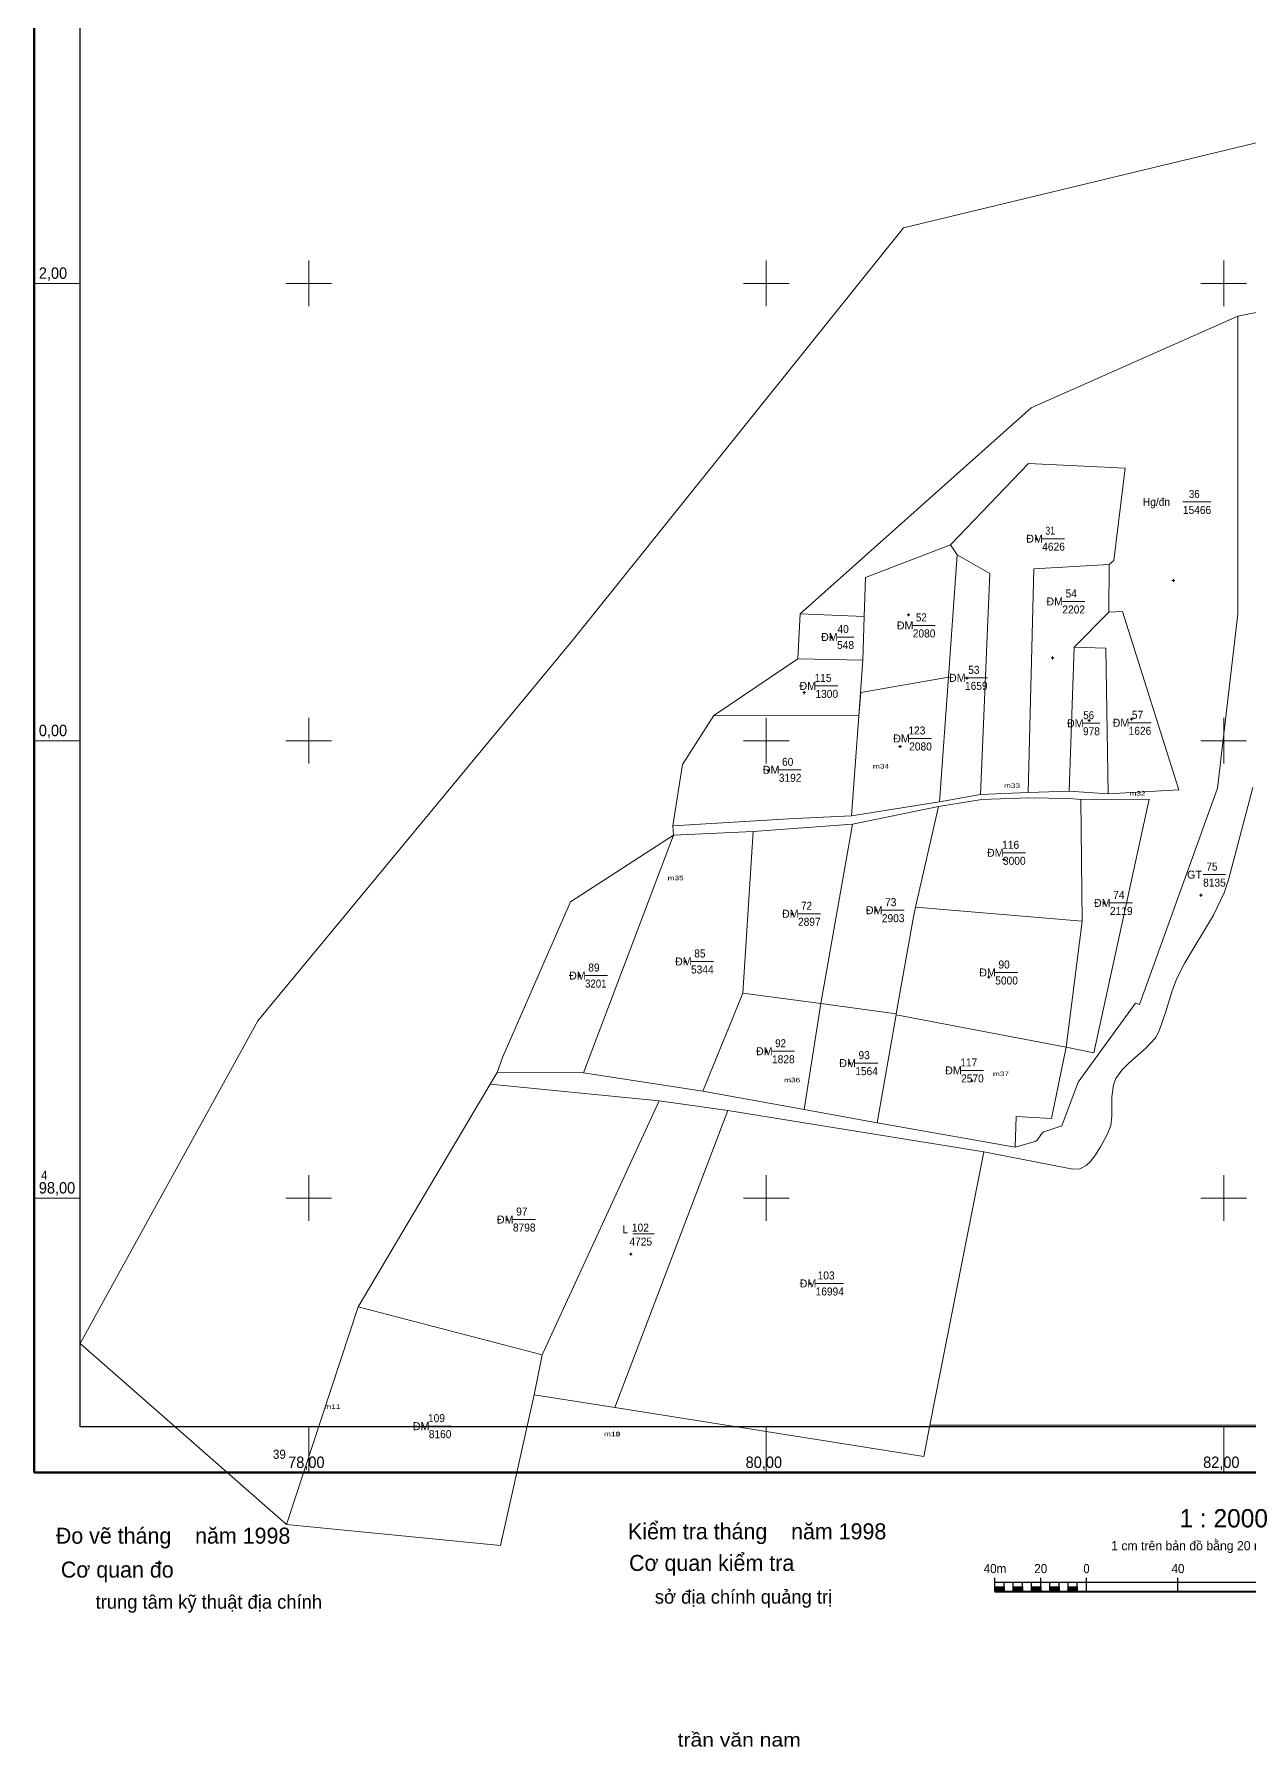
# Model space of a CAD drawing. Header units: metres. Extents: x 397130 to 398756, y 49558 to 50792.
# Drawn here: x 397680 to 398211, y 49560 to 50309 of the extents above; entities that cross this region are included whole.
import ezdxf
from ezdxf.enums import TextEntityAlignment as Align

# ---------------------------------------------------------------- set-up
doc = ezdxf.new("R2010")
doc.units = ezdxf.units.M
doc.header["$LTSCALE"] = 1.4
for name, color, linetype, lineweight in [('11', 7, 'Continuous', 13), ('22', 7, 'Continuous', 13), ('62', 7, 'Continuous', 13), ('63', 7, 'Continuous', 13)]:
    doc.layers.add(name, color=color, linetype=linetype, lineweight=lineweight)
doc.layers.add('50', color=7, linetype='Continuous')

msp = doc.modelspace()

# ---------------------------------------------------------------- hatches: boundary and pattern name
at = {"layer": '11'}
for points in [[(398118.225, 50088.36, 1), (398118.075, 50088.36, 1)], [(398178.065, 50070.06, 1), (398177.915, 50070.06, 1)], [(398062.295, 50055.07, 1), (398062.145, 50055.07, 1)], [(398028.535, 50045.36, 1), (398028.385, 50045.36, 1)], [(398125.275, 50036.23, 1), (398125.125, 50036.23, 1)], [(398087.765, 50027.34, 1), (398087.615, 50027.34, 1)], [(398016.655, 50021.07, 1), (398016.505, 50021.07, 1)], [(398141.235, 50008.84, 1), (398141.085, 50008.84, 1)], [(398159.805, 50009.45, 1), (398159.655, 50009.45, 1)], [(398058.575, 49997.5, 1), (398058.425, 49997.5, 1)], [(398000.965, 49986.96, 1), (398000.815, 49986.96, 1)], [(398103.995, 49948.04, 1), (398103.845, 49948.04, 1)], [(398048.115, 49925.9, 1), (398047.965, 49925.9, 1)], [(398147.835, 49929.08, 1), (398147.685, 49929.08, 1)], [(398190.105, 49932.43, 1), (398189.955, 49932.43, 1)], [(398011.455, 49924.33, 1), (398011.305, 49924.33, 1)], [(397964.685, 49903.47, 1), (397964.535, 49903.47, 1)], [(397918.375, 49897.31, 1), (397918.225, 49897.31, 1)], [(398097.375, 49896.61, 1), (398097.225, 49896.61, 1)], [(398000.095, 49864.22, 1), (397999.945, 49864.22, 1)], [(398036.505, 49859.01, 1), (398036.355, 49859.01, 1)], [(398089.955, 49851.26, 1), (398089.805, 49851.26, 1)], [(397886.835, 49790.64, 1), (397886.685, 49790.64, 1)], [(397940.865, 49775.48, 1), (397940.715, 49775.48, 1)], [(398019.165, 49762.68, 1), (398019.015, 49762.68, 1)], [(397850.055, 49700.27, 1), (397849.905, 49700.27, 1)]]:
    msp.add_hatch(color=256, dxfattribs=at).paths.add_polyline_path(points)
at = {"layer": '63'}
for points in [[(398100, 49628), (398100, 49630), (398104, 49630), (398104, 49628)], [(398108, 49628), (398108, 49630), (398112, 49630), (398112, 49628)], [(398116, 49628), (398116, 49630), (398120, 49630), (398120, 49628)], [(398124, 49628), (398124, 49630), (398128, 49630), (398128, 49628)], [(398132, 49628), (398132, 49630), (398136, 49630), (398136, 49628)]]:
    msp.add_hatch(color=256, dxfattribs=at).paths.add_polyline_path(points)

# ---------------------------------------------------------------- linework, layer by layer
at = {"layer": '11'}
for p, q in [((398117.84, 50088.36), (398117.52, 50088.36)), ((398118.15, 50088.98), (398118.15, 50088.67)), ((398118.15, 50088.05), (398118.15, 50087.74)), ((398118.78, 50088.36), (398118.46, 50088.36)), ((398177.68, 50070.06), (398177.36, 50070.06)), ((398177.99, 50070.68), (398177.99, 50070.37)), ((398177.99, 50069.75), (398177.99, 50069.44)), ((398178.62, 50070.06), (398178.3, 50070.06)), ((398061.91, 50055.07), (398061.6, 50055.07)), ((398062.22, 50055.7), (398062.22, 50055.38)), ((398062.22, 50054.76), (398062.22, 50054.44)), ((398062.84, 50055.07), (398062.53, 50055.07)), ((398028.15, 50045.36), (398027.84, 50045.36)), ((398028.46, 50045.98), (398028.46, 50045.67)), ((398029.08, 50045.36), (398028.77, 50045.36)), ((398028.46, 50045.05), (398028.46, 50044.74)), ((398124.89, 50036.23), (398124.58, 50036.23)), ((398125.2, 50036.86), (398125.2, 50036.54)), ((398125.2, 50035.92), (398125.2, 50035.6)), ((398125.82, 50036.23), (398125.51, 50036.23)), ((398087.38, 50027.34), (398087.06, 50027.34)), ((398087.69, 50027.96), (398087.69, 50027.65)), ((398087.69, 50027.03), (398087.69, 50026.72)), ((398088.32, 50027.34), (398088, 50027.34)), ((398016.27, 50021.07), (398015.96, 50021.07)), ((398016.58, 50021.7), (398016.58, 50021.38)), ((398016.58, 50020.76), (398016.58, 50020.44)), ((398017.2, 50021.07), (398016.89, 50021.07)), ((398140.85, 50008.84), (398140.54, 50008.84)), ((398141.16, 50009.46), (398141.16, 50009.15)), ((398141.16, 50008.53), (398141.16, 50008.22)), ((398141.78, 50008.84), (398141.47, 50008.84)), ((398159.42, 50009.45), (398159.1, 50009.45)), ((398159.73, 50010.08), (398159.73, 50009.76)), ((398159.73, 50009.14), (398159.73, 50008.82)), ((398160.36, 50009.45), (398160.04, 50009.45)), ((398058.19, 49997.5), (398057.88, 49997.5)), ((398058.5, 49998.12), (398058.5, 49997.81)), ((398058.5, 49997.19), (398058.5, 49996.88)), ((398059.12, 49997.5), (398058.81, 49997.5)), ((398000.58, 49986.96), (398000.26, 49986.96)), ((398000.89, 49987.58), (398000.89, 49987.27)), ((398000.89, 49986.65), (398000.89, 49986.34)), ((398001.52, 49986.96), (398001.2, 49986.96)), ((398103.61, 49948.04), (398103.3, 49948.04)), ((398103.92, 49948.66), (398103.92, 49948.35)), ((398103.92, 49947.73), (398103.92, 49947.42)), ((398104.54, 49948.04), (398104.23, 49948.04)), ((398190.03, 49933.06), (398190.03, 49932.74)), ((398047.73, 49925.9), (398047.42, 49925.9)), ((398048.04, 49926.52), (398048.04, 49926.21)), ((398048.04, 49925.59), (398048.04, 49925.28)), ((398048.66, 49925.9), (398048.35, 49925.9)), ((398147.45, 49929.08), (398147.14, 49929.08)), ((398147.76, 49929.7), (398147.76, 49929.39)), ((398147.76, 49928.77), (398147.76, 49928.46)), ((398148.38, 49929.08), (398148.07, 49929.08)), ((398189.72, 49932.43), (398189.4, 49932.43)), ((398190.03, 49932.12), (398190.03, 49931.8)), ((398190.66, 49932.43), (398190.34, 49932.43)), ((398011.07, 49924.33), (398010.76, 49924.33)), ((398011.38, 49924.96), (398011.38, 49924.64)), ((398011.38, 49924.02), (398011.38, 49923.7)), ((398012, 49924.33), (398011.69, 49924.33)), ((397964.3, 49903.47), (397963.98, 49903.47)), ((397964.61, 49904.1), (397964.61, 49903.78)), ((397964.61, 49903.16), (397964.61, 49902.84)), ((397965.24, 49903.47), (397964.92, 49903.47)), ((397917.99, 49897.31), (397917.68, 49897.31)), ((397918.3, 49897.94), (397918.3, 49897.62)), ((397918.3, 49897), (397918.3, 49896.68)), ((397918.92, 49897.31), (397918.61, 49897.31)), ((398096.99, 49896.61), (398096.68, 49896.61)), ((398097.3, 49897.24), (398097.3, 49896.92)), ((398097.3, 49896.3), (398097.3, 49895.98)), ((398097.92, 49896.61), (398097.61, 49896.61)), ((397999.71, 49864.22), (397999.4, 49864.22)), ((398000.02, 49864.84), (398000.02, 49864.53)), ((398000.02, 49863.91), (398000.02, 49863.6)), ((398000.64, 49864.22), (398000.33, 49864.22)), ((398036.12, 49859.01), (398035.8, 49859.01)), ((398036.43, 49859.64), (398036.43, 49859.32)), ((398036.43, 49858.7), (398036.43, 49858.38)), ((398037.06, 49859.01), (398036.74, 49859.01)), ((398089.57, 49851.26), (398089.26, 49851.26)), ((398089.88, 49851.88), (398089.88, 49851.57)), ((398089.88, 49850.95), (398089.88, 49850.64)), ((398090.5, 49851.26), (398090.19, 49851.26)), ((397886.45, 49790.64), (397886.14, 49790.64)), ((397886.76, 49791.26), (397886.76, 49790.95)), ((397887.38, 49790.64), (397887.07, 49790.64)), ((397886.76, 49790.33), (397886.76, 49790.02)), ((397940.79, 49776.1), (397940.79, 49775.79)), ((397940.48, 49775.48), (397940.16, 49775.48)), ((397940.79, 49775.17), (397940.79, 49774.86)), ((397941.42, 49775.48), (397941.1, 49775.48)), ((398018.78, 49762.68), (398018.46, 49762.68)), ((398019.09, 49763.3), (398019.09, 49762.99)), ((398019.09, 49762.37), (398019.09, 49762.06)), ((398019.72, 49762.68), (398019.4, 49762.68)), ((397849.98, 49700.9), (397849.98, 49700.58)), ((397849.67, 49700.27), (397849.36, 49700.27)), ((397849.98, 49699.96), (397849.98, 49699.64)), ((397850.6, 49700.27), (397850.29, 49700.27))]:
    msp.add_line(p, q, dxfattribs=at)
for points in [[(398118.15, 50088.67), (398117.84, 50088.36), (398118.15, 50088.05), (398118.46, 50088.36)], [(398177.99, 50070.37), (398177.68, 50070.06), (398177.99, 50069.75), (398178.3, 50070.06)], [(398062.22, 50055.38), (398061.91, 50055.07), (398062.22, 50054.76), (398062.53, 50055.07)], [(398028.46, 50045.67), (398028.15, 50045.36), (398028.46, 50045.05), (398028.77, 50045.36)], [(398125.2, 50036.54), (398124.89, 50036.23), (398125.2, 50035.92), (398125.51, 50036.23)], [(398087.69, 50027.65), (398087.38, 50027.34), (398087.69, 50027.03), (398088, 50027.34)], [(398016.58, 50021.38), (398016.27, 50021.07), (398016.58, 50020.76), (398016.89, 50021.07)], [(398141.16, 50009.15), (398140.85, 50008.84), (398141.16, 50008.53), (398141.47, 50008.84)], [(398159.73, 50009.76), (398159.42, 50009.45), (398159.73, 50009.14), (398160.04, 50009.45)], [(398058.5, 49997.81), (398058.19, 49997.5), (398058.5, 49997.19), (398058.81, 49997.5)], [(398000.89, 49987.27), (398000.58, 49986.96), (398000.89, 49986.65), (398001.2, 49986.96)], [(398103.92, 49948.35), (398103.61, 49948.04), (398103.92, 49947.73), (398104.23, 49948.04)], [(398048.04, 49926.21), (398047.73, 49925.9), (398048.04, 49925.59), (398048.35, 49925.9)], [(398147.76, 49929.39), (398147.45, 49929.08), (398147.76, 49928.77), (398148.07, 49929.08)], [(398190.03, 49932.74), (398189.72, 49932.43), (398190.03, 49932.12), (398190.34, 49932.43)], [(398011.38, 49924.64), (398011.07, 49924.33), (398011.38, 49924.02), (398011.69, 49924.33)], [(397964.61, 49903.78), (397964.3, 49903.47), (397964.61, 49903.16), (397964.92, 49903.47)], [(397918.3, 49897.62), (397917.99, 49897.31), (397918.3, 49897), (397918.61, 49897.31)], [(398097.3, 49896.92), (398096.99, 49896.61), (398097.3, 49896.3), (398097.61, 49896.61)], [(398000.02, 49864.53), (397999.71, 49864.22), (398000.02, 49863.91), (398000.33, 49864.22)], [(398036.43, 49859.32), (398036.12, 49859.01), (398036.43, 49858.7), (398036.74, 49859.01)], [(398089.88, 49851.57), (398089.57, 49851.26), (398089.88, 49850.95), (398090.19, 49851.26)], [(397886.76, 49790.95), (397886.45, 49790.64), (397886.76, 49790.33), (397887.07, 49790.64)], [(397940.79, 49775.79), (397940.48, 49775.48), (397940.79, 49775.17), (397941.1, 49775.48)], [(398019.09, 49762.99), (398018.78, 49762.68), (398019.09, 49762.37), (398019.4, 49762.68)], [(397849.98, 49700.58), (397849.67, 49700.27), (397849.98, 49699.96), (397850.29, 49700.27)]]:
    msp.add_lwpolyline(points, close=True, dxfattribs=at)
for centre in [(398118.15, 50088.36), (398177.99, 50070.06), (398062.22, 50055.07), (398028.46, 50045.36), (398125.2, 50036.23), (398087.69, 50027.34), (398016.58, 50021.07), (398141.16, 50008.84), (398159.73, 50009.45), (398058.5, 49997.5), (398000.89, 49986.96), (398103.92, 49948.04), (398048.04, 49925.9), (398147.76, 49929.08), (398190.03, 49932.43), (398011.38, 49924.33), (397964.61, 49903.47), (397918.3, 49897.31), (398097.3, 49896.61), (398000.02, 49864.22), (398036.43, 49859.01), (398089.88, 49851.26), (397886.76, 49790.64), (397940.79, 49775.48), (398019.09, 49762.68), (397849.98, 49700.27)]:
    msp.add_circle(centre, 0.075, dxfattribs=at)
at = {"layer": '22'}
for p, q in [((398206.1, 50185.68), (398222.81, 50189.02)), ((398083.41, 50081.35), (398080.59, 50085.65)), ((398042.87, 50054.27), (398042.24, 50035.21)), ((397977.09, 50011.11), (398040.48, 50010.91)), ((398037.32, 49967.2), (398040.48, 50010.91)), ((398114.53, 49977.31), (398132.36, 49977.94)), ((398149.41, 49976.83), (398132.36, 49977.94)), ((398093.65, 49976.52), (398114.53, 49977.31)), ((397959.14, 49962.82), (397959.53, 49958.76)), ((398138.09, 49921.1), (398065.3, 49927.2)), ((397972.32, 49846.7), (397989.74, 49889.63)), ((398016.59, 49838.82), (398023.94, 49885.15)), ((398056.79, 49880.53), (398023.94, 49885.15)), ((398131.07, 49866.03), (398056.73, 49880.2)), ((397882.44, 49854.93), (397879.38, 49849.78)), ((397920.16, 49854.78), (397972.32, 49846.7)), ((397983.23, 49838.3), (398095.18, 49820.31)), ((398048.56, 49832.88), (398108.86, 49822.33)), ((398095.18, 49820.31), (398071.52, 49700.66)), ((397941.66, 49784.31), (397950.94, 49784.31)), ((397821.63, 49752.51), (397790.31, 49657.28)), ((397902.06, 49731.5), (397821.63, 49752.51)), ((397898.54, 49713.91), (397902.06, 49731.5)), ((397933.75, 49708.46), (397898.54, 49713.91))]:
    msp.add_line(p, q, dxfattribs=at)
for points in [[(398700, 50224.95), (398700, 50293.96), (398667.89, 50289.38), (398508.66, 50296.6), (398269.82, 50274.92), (398059.94, 50224.34), (397915.19, 50043.69), (397777.68, 49877.49), (397700, 49736.49), (397790.31, 49657.28)], [(398206.1, 50185.68), (398115.87, 50145.64), (398014.88, 50055.52)], [(398108.86, 49822.33), (398117.6, 49824.74), (398118.48, 49825.27), (398120.32, 49828.12), (398121.42, 49828.96), (398129.17, 49831.55), (398136.36, 49850.74), (398161.37, 49885.24), (398163.13, 49884.67), (398197.24, 49979.2), (398206.1, 50055.56), (398206.1, 50185.68)], [(398080.59, 50085.65), (398114.66, 50121.26), (398156.89, 50119.17), (398151.95, 50078.76), (398149.93, 50077.03)], [(398080.59, 50085.65), (398043.41, 50071.44), (398042.87, 50054.27)], [(398075.8, 49973.34), (398079.64, 50027.81), (398083.41, 50081.35)], [(398083.41, 50081.35), (398097.7, 50073.16), (398093.65, 49976.52)], [(398114.53, 49977.31), (398116.98, 50075.19), (398149.93, 50077.03)], [(398149.93, 50077.03), (398149.81, 50056.18), (398134.56, 50040.86), (398132.36, 49977.94)], [(398013.85, 50035.75), (398014.88, 50055.52), (398042.87, 50054.27)], [(398149.41, 49976.83), (398180.31, 49978.48), (398155.8, 50056.58), (398149.81, 50056.18)], [(398149.41, 49976.83), (398148.39, 50040.5), (398134.56, 50040.86)], [(397959.14, 49962.82), (397963.46, 49989.61), (397977.09, 50011.11), (398013.85, 50035.75)], [(398013.85, 50035.75), (398042.24, 50035.21), (398040.48, 50010.91)], [(398040.48, 50010.91), (398041.32, 50021.05), (398079.64, 50027.81)], [(398212.75, 49979.49), (398202.08, 49939.24), (398200.18, 49933.44), (398195.57, 49923.79), (398183.02, 49902.94), (398179.37, 49895.8), (398177.26, 49890.24), (398174.72, 49881.59), (398171.81, 49873.14), (398170.12, 49870.13), (398166.02, 49865.53), (398158.82, 49859.28), (398155.51, 49856.01), (398152.89, 49852.36), (398151.79, 49849.61), (398151.13, 49844.33), (398151.12, 49835.9), (398150.59, 49831.74), (398149.11, 49827.81), (398146.17, 49822.47), (398143.68, 49818.48), (398141.6, 49815.88), (398139.91, 49814.31), (398137.11, 49812.84), (398133.97, 49812.7), (398095.18, 49820.31)], [(398075.25, 49971.29), (398037.69, 49963.53), (397994.26, 49960.25), (397989.74, 49889.63), (398023.94, 49885.15), (398037.69, 49963.53)], [(398037.32, 49967.2), (398075.8, 49973.34), (398093.65, 49976.52)], [(398056.79, 49880.53), (398064.34, 49922.97), (398065.3, 49927.2), (398075.25, 49971.29)], [(398075.25, 49971.29), (398094.31, 49974.34), (398114.77, 49974.99), (398132.42, 49974.77), (398137.59, 49974.34)], [(398131.07, 49866.03), (398143.25, 49863.53), (398167.4, 49974.47), (398137.59, 49974.34)], [(398137.59, 49974.34), (398138.09, 49921.1), (398131.07, 49866.03)], [(397959.14, 49962.82), (398009.94, 49965.89), (398037.32, 49967.2)], [(397959.53, 49958.76), (397914.44, 49929.53), (397884.68, 49861.56), (397882.44, 49854.93), (397920.16, 49854.78)], [(397920.16, 49854.78), (397959.53, 49958.76), (397994.26, 49960.25)], [(398048.56, 49832.88), (398056.73, 49880.2), (398056.79, 49880.53)], [(398131.07, 49866.03), (398124.67, 49834.8), (398109.24, 49835.76), (398108.86, 49822.33)], [(397821.63, 49752.51), (397879.38, 49849.78), (397953.14, 49842.52)], [(397972.32, 49846.7), (398016.59, 49838.82), (398048.56, 49832.88)], [(397902.06, 49731.5), (397953.14, 49842.52), (397983.23, 49838.3), (397933.75, 49708.46)], [(398071.52, 49700.66), (398411.04, 49700.66), (398415.2, 49746.66)], [(397790.31, 49657.28), (397883.9, 49648.05), (397898.54, 49713.91)], [(398071.52, 49700.66), (398068.83, 49687.07), (397933.75, 49708.46)]]:
    msp.add_lwpolyline(points, dxfattribs=at)
at = {"layer": '62'}
for p, q in [((398182.17, 50104.42), (398194.41, 50104.42)), ((398120.66, 50088.36), (398130.46, 50088.36)), ((398129.46, 50060.91), (398139.26, 50060.91)), ((398030.96, 50045.36), (398038.31, 50045.36)), ((398064.07, 50050.43), (398073.87, 50050.43)), ((398021.5, 50024), (398031.3, 50024)), ((398086.89, 50027.5), (398096.69, 50027.5)), ((398138.47, 50007.65), (398145.82, 50007.65)), ((398158.44, 50007.86), (398168.24, 50007.86)), ((398062.5, 50001), (398072.3, 50001)), ((398005.5, 49987.29), (398015.3, 49987.29)), ((398103.5, 49951), (398113.3, 49951)), ((398190.99, 49941.46), (398200.79, 49941.46)), ((398050.55, 49925.91), (398060.35, 49925.91)), ((398150.27, 49929.09), (398160.07, 49929.09)), ((398013.89, 49924.34), (398023.69, 49924.34)), ((397967.11, 49903.48), (397976.91, 49903.48)), ((397920.8, 49897.32), (397930.6, 49897.32)), ((398100.12, 49898.66), (398109.92, 49898.66)), ((398002.53, 49864.22), (398012.33, 49864.22)), ((398038.93, 49859.02), (398048.73, 49859.02)), ((398085.2, 49855.84), (398095, 49855.84)), ((397889.27, 49790.64), (397899.07, 49790.64)), ((398021.6, 49762.68), (398033.85, 49762.68)), ((397852.48, 49700.28), (397862.28, 49700.28))]:
    msp.add_line(p, q, dxfattribs=at)
at = {"layer": '63'}
for p, q in [((397800, 50190), (397800, 50210)), ((398000, 50190), (398000, 50210)), ((398200, 50190), (398200, 50210)), ((397680, 50200), (397700, 50200)), ((397790, 50200), (397810, 50200)), ((397990, 50200), (398010, 50200)), ((398190, 50200), (398210, 50200)), ((397800, 49990), (397800, 50010)), ((398000, 49990), (398000, 50010)), ((398200, 49990), (398200, 50010)), ((397680, 50000), (397700, 50000)), ((397790, 50000), (397810, 50000)), ((397990, 50000), (398010, 50000)), ((398190, 50000), (398210, 50000)), ((397800, 49790), (397800, 49810)), ((398000, 49790), (398000, 49810)), ((398200, 49790), (398200, 49810)), ((397680, 49800), (397700, 49800)), ((397790, 49800), (397810, 49800)), ((397990, 49800), (398010, 49800)), ((398190, 49800), (398210, 49800)), ((397800, 49680), (397800, 49700)), ((398000, 49680), (398000, 49700)), ((398200, 49680), (398200, 49700))]:
    msp.add_line(p, q, dxfattribs=at)
at = {"layer": '63', "lineweight": 25}
for p, q in [((398100, 49628), (398100, 49634)), ((398120, 49628), (398120, 49634)), ((398140, 49628), (398140, 49634)), ((398180, 49628), (398180, 49634)), ((398100, 49632), (398300, 49632)), ((398100, 49628), (398100, 49632)), ((398104, 49628), (398104, 49632)), ((398108, 49628), (398108, 49632)), ((398112, 49628), (398112, 49632)), ((398116, 49628), (398116, 49632)), ((398120, 49628), (398120, 49632)), ((398124, 49628), (398124, 49632)), ((398128, 49628), (398128, 49632)), ((398132, 49628), (398132, 49632)), ((398136, 49628), (398136, 49632))]:
    msp.add_line(p, q, dxfattribs=at)
at = {"layer": '63', "lineweight": 40}
msp.add_line((398100, 49628), (398300, 49628), dxfattribs=at)
at = {"layer": '63', "lineweight": 53}
msp.add_lwpolyline([(397680, 49680), (397680, 50720), (398720, 50720), (398720, 49680)], close=True, dxfattribs=at)
at = {"layer": '63', "lineweight": 25}
for points in [[(397700, 49700), (397700, 50700), (398700, 50700), (398700, 49700)], [(398100, 49628), (398100, 49630), (398104, 49630), (398104, 49628)], [(398108, 49628), (398108, 49630), (398112, 49630), (398112, 49628)], [(398116, 49628), (398116, 49630), (398120, 49630), (398120, 49628)], [(398124, 49628), (398124, 49630), (398128, 49630), (398128, 49628)], [(398132, 49628), (398132, 49630), (398136, 49630), (398136, 49628)]]:
    msp.add_lwpolyline(points, close=True, dxfattribs=at)

# ---------------------------------------------------------------- texts
at = {"layer": '22'}
for s, height, width, p in [('L', 3.5, 0.9, (397938.34, 49784.66)), ('102', 3.5, 0.95, (397944.985, 49785.36)), ('4725', 3.5, 0.95, (397945.155, 49779.24)), ('trần văn nam', 6, 1.15, (397988.165, 49560.18))]:
    msp.add_text(s, height=height, dxfattribs=dict(at, width=width)).set_placement(p, align=Align.CENTER)
for s, height, p in [('Đo vẽ tháng    năm 1998', 7, (397740.69, 49648.89)), ('Kiểm tra tháng    năm 1998 ', 7, (397997.345, 49650.79)), ('Cơ quan đo', 7, (397716.28, 49634.06)), ('Cơ quan kiểm tra', 7, (397976.13, 49636.99)), ('trung tâm kỹ thuật địa chính', 6, (397756.32, 49620.46)), ('sở địa chính quảng trị', 6, (397990.065, 49622.66))]:
    msp.add_text(s, height=height, dxfattribs=at).set_placement(p, align=Align.CENTER)
at = {"layer": '50', "width": 1.35}
for s, p in [('m34  ', (398051.155, 49987.85)), ('m34  ', (398051.155, 49987.85)), ('m33  ', (398108.435, 49979.42)), ('m33  ', (398108.435, 49979.42)), ('m32  ', (398163.325, 49975.98)), ('m32  ', (398163.325, 49975.98)), ('m35  ', (397961.385, 49939)), ('m35  ', (397961.385, 49939)), ('m36  ', (398012.355, 49850.64)), ('m36  ', (398012.355, 49850.64)), ('m37  ', (398103.615, 49853.35)), ('m11  ', (397811.335, 49707.81)), ('m10  ', (397933.655, 49695.88)), ('m10  ', (397933.655, 49695.88)), ('m11  ', (397933.655, 49695.88))]:
    msp.add_text(s, height=2, dxfattribs=at).set_placement(p, align=Align.CENTER)
at = {"layer": '62'}
for s, width, p in [('Hg/đn', 0.95, (398164.67, 50102.67)), ('36', 0.9, (398184.79, 50106.17)), ('15466', 0.95, (398182.17, 50099.17)), ('31', 0.8, (398122.06, 50090.11)), ('4626', 0.95, (398120.66, 50083.11)), ('54', 0.95, (398130.86, 50062.65)), ('52', 0.9, (398065.47, 50052.18)), ('2202', 0.95, (398129.46, 50055.65)), ('40', 0.95, (398031.14, 50047.12)), ('2080', 0.95, (398064.07, 50045.18)), ('548', 0.95, (398030.96, 50040.12)), ('53', 0.95, (398088.29, 50029.26)), ('115', 0.95, (398021.15, 50025.75)), ('1659', 0.95, (398086.89, 50022.26)), ('1300', 0.95, (398021.5, 50018.75)), ('56', 0.9, (398138.64, 50009.4)), ('57', 0.95, (398159.84, 50009.6)), ('123', 0.95, (398062.15, 50002.75)), ('978', 0.95, (398138.47, 50002.4)), ('1626', 0.95, (398158.44, 50002.6)), ('2080', 0.95, (398062.5, 49995.75)), ('3192', 0.95, (398005.5, 49982.04)), ('60', 0.95, (398006.9, 49989.04)), ('116', 0.95, (398103.15, 49952.75)), ('3000', 0.95, (398103.5, 49945.75)), ('75', 0.95, (398192.39, 49943.21)), ('74', 0.95, (398151.67, 49930.84)), ('8135', 0.95, (398190.99, 49936.21)), ('72', 0.9, (398015.29, 49926.09)), ('73', 0.95, (398051.95, 49927.66)), ('2119', 0.95, (398150.27, 49923.84)), ('2897', 0.95, (398013.89, 49919.09)), ('2903', 0.95, (398050.55, 49920.66)), ('85', 0.95, (397968.51, 49905.22)), ('90', 0.95, (398101.52, 49900.41)), ('3201', 0.9, (397920.8, 49892.07)), ('89', 0.95, (397922.2, 49899.07)), ('5344', 0.95, (397967.11, 49898.22)), ('5000', 0.95, (398100.12, 49893.41)), ('92', 0.9, (398003.93, 49865.98)), ('1828', 0.95, (398002.53, 49858.98)), ('93', 0.95, (398040.33, 49860.77)), ('117', 0.95, (398084.85, 49857.59)), ('1564', 0.95, (398038.93, 49853.77)), ('2570', 0.95, (398085.2, 49850.59)), ('97', 0.95, (397890.67, 49792.39)), ('8798', 0.95, (397889.27, 49785.39)), ('16994', 0.95, (398021.6, 49757.43)), ('103', 0.95, (398022.47, 49764.43)), ('109', 0.95, (397852.13, 49702.03)), ('8160', 0.95, (397852.48, 49695.03))]:
    msp.add_text(s, height=3.5, dxfattribs=dict(at, width=width)).set_placement(p)
for s, p in [('ĐM', (398113.66, 50086.61)), ('ĐM', (398122.46, 50059.15)), ('ĐM', (398023.96, 50043.62)), ('ĐM', (398057.07, 50048.68)), ('ĐM', (398014.5, 50022.25)), ('ĐM', (398079.89, 50025.76)), ('ĐM', (398131.47, 50005.9)), ('ĐM', (398151.44, 50006.1)), ('ĐM', (398055.5, 49999.25)), ('ĐM', (397998.5, 49985.54)), ('ĐM', (398096.5, 49949.25)), ('GT', (398183.99, 49939.71)), ('ĐM', (398006.89, 49922.59)), ('ĐM', (398043.55, 49924.16)), ('ĐM', (398143.27, 49927.34)), ('ĐM', (397960.11, 49901.72)), ('ĐM', (397913.8, 49895.57)), ('ĐM', (398093.12, 49896.91)), ('ĐM', (397995.53, 49862.48)), ('ĐM', (398031.93, 49857.27)), ('ĐM', (398078.2, 49854.09)), ('ĐM', (397882.27, 49788.89)), ('ĐM', (398014.6, 49760.93)), ('ĐM', (397845.48, 49698.53))]:
    msp.add_text(s, height=3.5, dxfattribs=at).set_placement(p)
at = {"layer": '63'}
for s, height, width, p in [('2,00', 5, 0.95, (397682, 50202)), ('0,00', 5, 0.95, (397682, 50002)), ('98,00', 5, 0.95, (397682, 49802)), ('4', 4, 0.9, (397683, 49808)), ('78,00', 5, 0.95, (397791, 49682)), ('80,00', 5, 0.95, (397991, 49682)), ('82,00', 5, 0.95, (398191, 49682))]:
    msp.add_text(s, height=height, dxfattribs=dict(at, width=width)).set_placement(p)
at = {"layer": '63', "width": 0.95}
msp.add_text('39', height=4, dxfattribs=at).set_placement((397790, 49686), align=Align.RIGHT)
at = {"layer": '63'}
for s, height, p in [('1 : 2000', 8, (398200.005, 49656)), ('1 cm trên bản đồ bằng 20 m trên thực địa', 4, (398199.995, 49646))]:
    msp.add_text(s, height=height, dxfattribs=at).set_placement(p, align=Align.CENTER)
for s, width, p in [('40m', 0.95, (398100, 49636)), ('20', 0.95, (398120, 49636)), ('0', 0.9, (398140, 49636)), ('40', 0.95, (398180, 49636))]:
    msp.add_text(s, height=4, dxfattribs=dict(at, width=width)).set_placement(p, align=Align.CENTER)

doc.saveas('drawing.dxf')
